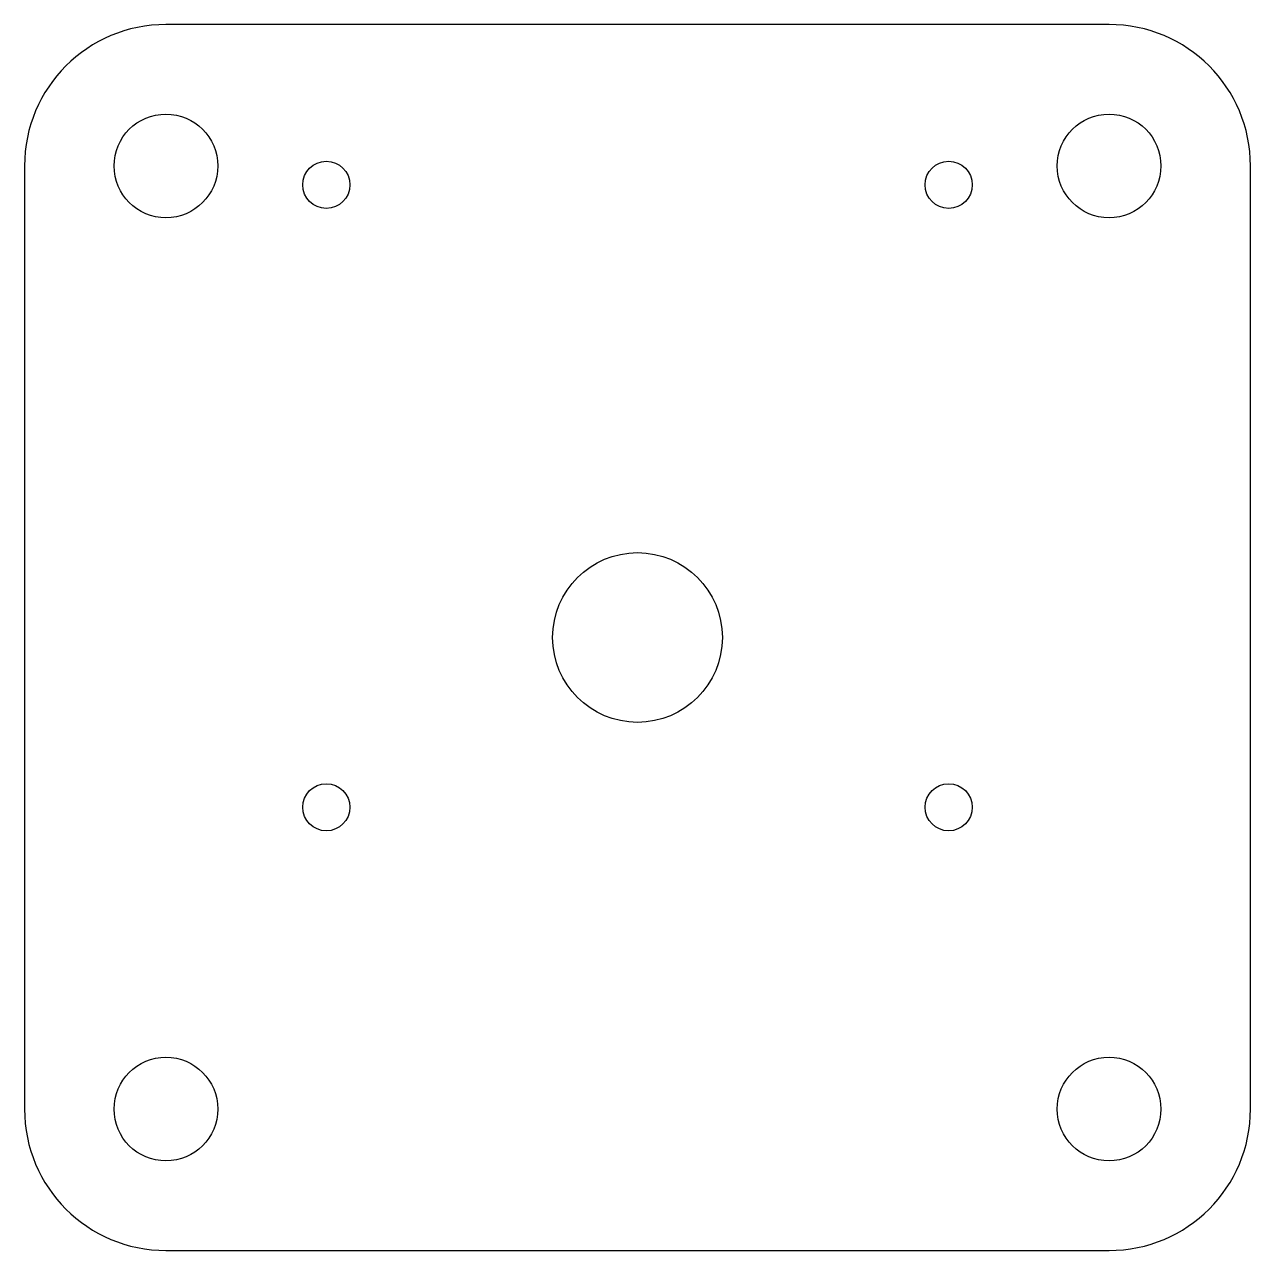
# Model space of a CAD drawing. Header units: millimetres. Extents: x -65 to 65, y -65 to 65.
import ezdxf

# ---------------------------------------------------------------- set-up
doc = ezdxf.new("R2010")
doc.units = ezdxf.units.MM

msp = doc.modelspace()

# ---------------------------------------------------------------- linework, layer by layer
at = {"color": 7, "linetype": 'Continuous', "lineweight": 25}
for p, q in [((50, 65), (-50, 65)), ((-65, 50), (-65, -50)), ((65, -50), (65, 50)), ((-50, -65), (50, -65))]:
    msp.add_line(p, q, dxfattribs=at)
for centre, radius in [((-50, 50), 5.5), ((50, 50), 5.5), ((-33, 48), 2.5), ((33, 48), 2.5), ((0, 0), 9), ((-33, -18), 2.5), ((33, -18), 2.5), ((-50, -50), 5.5), ((50, -50), 5.5)]:
    msp.add_circle(centre, radius, dxfattribs=at)
for centre, start, end in [((-50, 50), 90, 180), ((50, 50), 0, 90), ((-50, -50), 180, 270), ((50, -50), 270, 0)]:
    msp.add_arc(centre, 15, start, end, dxfattribs=at)

doc.saveas('drawing.dxf')
